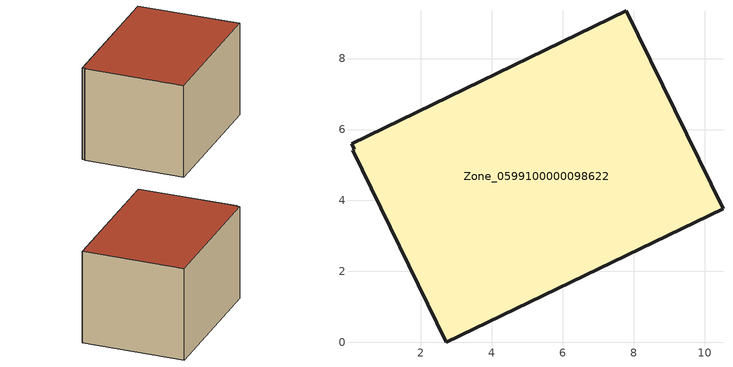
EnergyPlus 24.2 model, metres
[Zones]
Zone_0599100000098622
 floor ground (C_G): 0.05,5.6 7.8,9.35 10.52,3.77 2.72,0 0.08,5.42 0.13,5.45 z0
 wall outside (C_F): 10.52,3.77 7.8,9.35 0.05,5.6 0.13,5.45 0.08,5.42 2.72,0 10.52,3.77 z0:5.78
 roof outside (C_R): 7.8,9.35 0.05,5.6 0.13,5.45 0.08,5.42 2.72,0 10.52,3.77 z5.78
[BUILDING]
Pand.0599100000098622: North Axis=0; Terrain=City; Loads Convergence Tolerance Value=0.04; Temperature Convergence Tolerance Value=0.4; Solar Distribution=FullExterior; Maximum Number of Warmup Days=25; Minimum Number of Warmup Days=1
[Site:Location]
Rotterdam.The.Hague.AP_ZH_NLD Design_Conditions: Latitude=51.96; Longitude=4.45; Time Zone=1; Elevation=-4.5
[SITE:GROUNDTEMPERATURE:BUILDINGSURFACE]
18, 18, 18, 18, 18, 18, 18, 18, 18, 18, 18, 18
[MATERIAL] Thermal Absorptance=0.9; Solar Absorptance=0.7; Visible Absorptance=0.7
Name | Roughness | Thickness | Conductivity | Density | Specific Heat
G.TI.1946-1964 | MediumSmooth | 0.15 | 1 | 540 | 1210
F.TI.1946-1964 | Rough | 0.3 | 0.857143 | 1920 | 840
R.TI.1946-1964 | MediumRough | 0.2 | 0.277778 | 1500 | 1000
[CONSTRUCTION]
C_G: G.TI.1946-1964
C_F: F.TI.1946-1964
C_R: R.TI.1946-1964
[ZONE]
Zone_0599100000098622: Type=1; Multiplier=1; Ceiling Height=Autocalculate; Volume=Autocalculate; Floor Area=autocalculate; Part of Total Floor Area=Yes
[ZONEINFILTRATION:DESIGNFLOWRATE]
Infil_Zone_0599100000098622: Zone or ZoneList or Space or SpaceList=Zone_0599100000098622; Schedule=AlwaysOn; Design Flow Rate Calculation Method=Flow/Area; Flow Rate per Floor Area=0.003; Constant Term Coefficient=1; Temperature Term Coefficient=0; Velocity Term Coefficient=0; Velocity Squared Term Coefficient=0
[HVACTEMPLATE:ZONE:IDEALLOADSAIRSYSTEM]
Zone_0599100000098622: Maximum Heating Supply Air Temperature=50; Minimum Cooling Supply Air Temperature=13; Maximum Heating Supply Air Humidity Ratio=0.0156; Minimum Cooling Supply Air Humidity Ratio=0.0077; Heating Limit=NoLimit; Cooling Limit=NoLimit; Dehumidification Control Type=ConstantSensibleHeatRatio; Cooling Sensible Heat Ratio=0.7; Dehumidification Setpoint=60; Humidification Control Type=None; Humidification Setpoint=30; Outdoor Air Method=None; Outdoor Air Flow Rate per Person=0.00944; Outdoor Air Flow Rate per Zone Floor Area=0; Outdoor Air Flow Rate per Zone=0; Demand Controlled Ventilation Type=None; Outdoor Air Economizer Type=NoEconomizer; Heat Recovery Type=None; Sensible Heat Recovery Effectiveness=0.7; Latent Heat Recovery Effectiveness=0.65
[ZONECONTROL:THERMOSTAT]
ThermostatControl_Zone_0599100000098622: Zone or ZoneList=Zone_0599100000098622; Control Type Schedule=DualSetpointControlType; Control 1=Thermostat_Zone_0599100000098622; Temperature Difference Between Cutout And Setpoint=0
[THERMOSTATSETPOINT:DUALSETPOINT]
Thermostat_Zone_0599100000098622: Heating Setpoint Temperature Schedule=HeatingSetpoint_Zone_0599100000098622; Cooling Setpoint Temperature Schedule=CoolingSetpoint_Zone_0599100000098622
[SCHEDULE:COMPACT]
HeatingSetpoint_Zone_0599100000098622: Through: 12/31, For: AllDays, Until: 24:00, 21
CoolingSetpoint_Zone_0599100000098622: Through: 12/31, For: AllDays, Until: 24:00, 24
DualSetpointControlType: Through: 12/31, For: AllDays, Until: 24:00, 4
AlwaysOn: Through: 12/31, For: AllDays, Until: 24:00, 1
